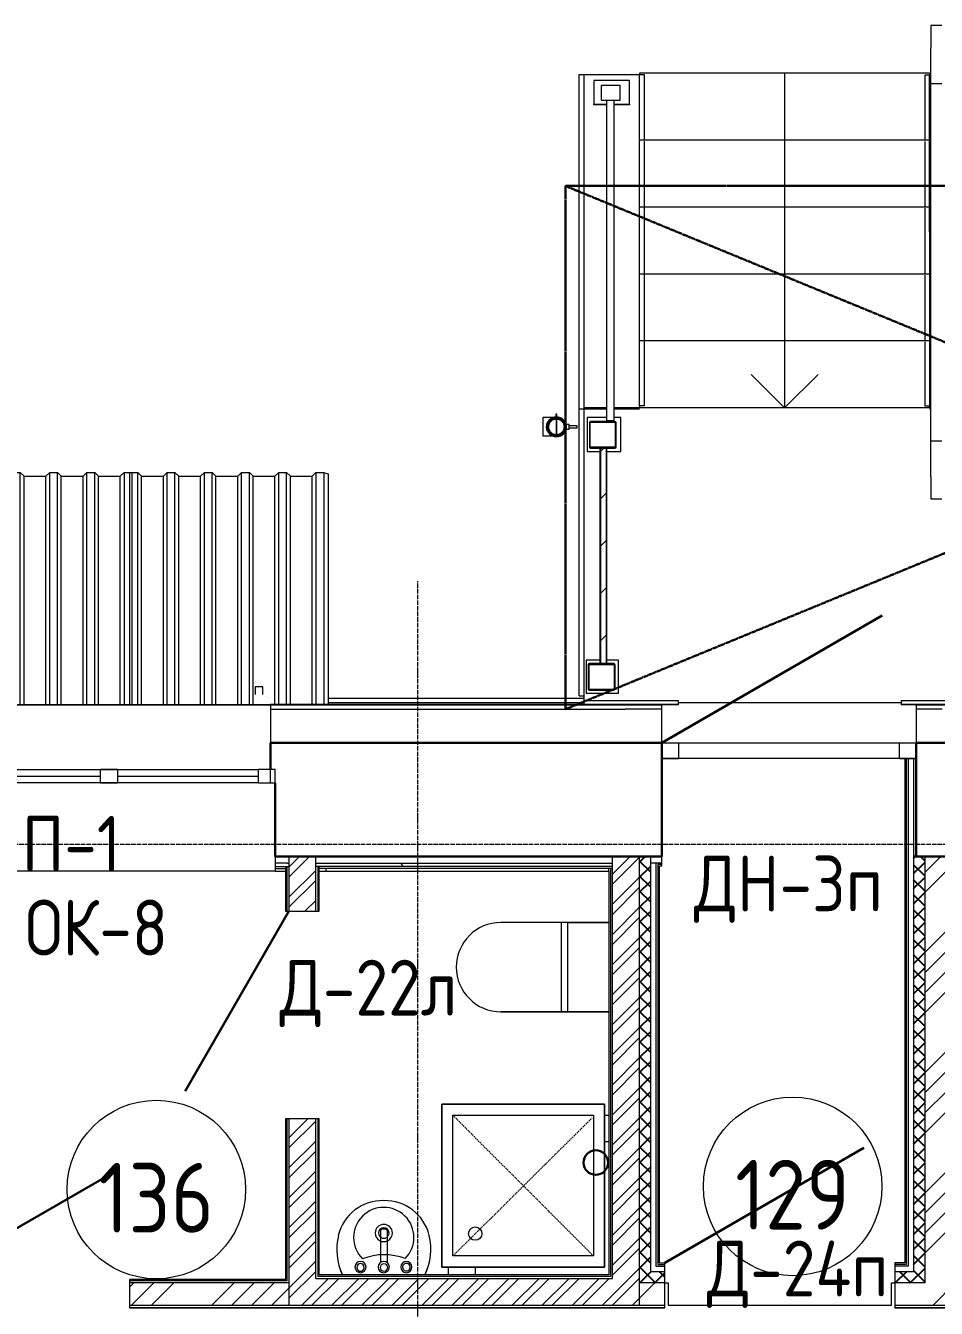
# Model space of a CAD drawing. Header units: millimetres. Extents: x -10178924 to 11692288, y -947381 to 58396.
# Drawn here: x 47092 to 51174, y -50903 to -45156 of the extents above; entities that cross this region are included whole.
import ezdxf

# ---------------------------------------------------------------- set-up
doc = ezdxf.new("R2010")
doc.units = ezdxf.units.MM
for name, pattern in [('ADSK_Линия сетки', [25, 20, -2.5, 0, -2.5]), ('ADSK_Штриховая_ш3 п1_5', [4.5, 3, -1.5]), ('HIDDEN', [9.525, 6.35, -3.175])]:
    doc.linetypes.add(name, pattern=pattern)
for name, color, linetype, lineweight in [('!К3', 30, 'Continuous', 30), ('_ Окна', 7, 'Continuous', 9), ('Аннотация', 7, 'Continuous', 18), ('Двери', 7, 'Continuous', 9), ('Лестницы', 7, 'Continuous', 9), ('Марки дверей', 7, 'Continuous', 20), ('Марки окон', 7, 'Continuous', 20), ('Обобщенные модели', 7, 'Continuous', 18), ('Ограждение', 7, 'Continuous', 9), ('Окна', 7, 'Continuous', 9), ('Оси', 253, 'Continuous', 9), ('Перекрытие', 7, 'Continuous', 18), ('Сантехника', 7, 'Continuous', 18), ('Стены внутренние', 7, 'Continuous', 18), ('Стены наружные', 7, 'Continuous', 18), ('Стены несущие', 7, 'Continuous', 30), ('Стены отделка', 7, 'Continuous', 30), ('Стены штриховка', 7, 'Continuous', 9), ('Стрелки вверх', 7, 'Continuous', 18), ('ШТРИХОВКА', 252, 'Continuous', 15)]:
    doc.layers.add(name, color=color, linetype=linetype, lineweight=lineweight)
doc.layers.add('Линии', color=7, linetype='Continuous', lineweight=9, true_color=0x00a600)
doc.layers.add('Тонкая', color=7, linetype='Continuous')
doc.styles.add('GOST Common', font='GOST_Common.ttf', dxfattribs={"width": 0.9, "height": 350})
doc.styles.add('GOST Common_2', font='GOST_Common.ttf', dxfattribs={"width": 0.9, "height": 250})
pattern_1 = [(135, (-32053.864, -66749.993), (-33.67596, -33.67596), []), (225, (-32053.864, -66749.993), (33.67596, -33.67596), [])]
pattern_2 = [(0, (0, -66749.99), (406.4, 101.6), [33.528, -271.272, 33.528, -271.272, -1625.6]), (0, (0, -66749.99), (406.4, 101.6), [-609.6, 33.528, -576.072, 33.528, -271.272, -711.2]), (0, (0, -66749.99), (406.4, 101.6), [-1524, 33.528, -169.672, 33.528, -474.472]), (120, (152.4, -66699.19), (-291.18818, 301.15272), [33.528, -271.272, 33.528, -271.272, -1625.6]), (120, (152.4, -66699.19), (-291.18818, 301.15272), [-609.6, 33.528, -576.072, 33.528, -271.272, -711.2]), (120, (152.4, -66699.19), (-291.18818, 301.15272), [-1524, 33.528, -169.672, 33.528, -474.472]), (240, (203.2, -66495.99), (-115.21182, -402.75272), [33.528, -271.272, 33.528, -271.272, -1625.6]), (240, (203.2, -66495.99), (-115.21182, -402.75272), [-609.6, 33.528, -576.072, 33.528, -271.272, -711.2]), (240, (203.2, -66495.99), (-115.21182, -402.75272), [-1524, 33.528, -169.672, 33.528, -474.472])]
pattern_3 = [(45, (0, 0), (-106.06602, 106.06602), [])]

# ---------------------------------------------------------------- blocks, each defined once
blk = doc.blocks.new('оси')
at = {"layer": 'Оси', "linetype": 'ADSK_Линия сетки'}
for p, q in [((55350, -2196.5), (55350, 46378)), ((-3614.3, 45200), (62615.4, 45200))]:
    blk.add_line(p, q, dxfattribs=at)
blk = doc.blocks.new('AC_Дверь_Однопольная_Стальная - 960х2080h ДН-3п-2587317-План 1-го этажа')
at = {"layer": 'Двери', "lineweight": 30}
blk.add_line((-570, 255), (417.3, 825), dxfattribs=at)
blk = doc.blocks.new('AC_Дверь_Однопольная_Деревянная - 900х2100Н композитная Д-22п-6540844-План 1-го этажа')
at = {"layer": 'Двери', "lineweight": 30}
blk.add_line((-465, 75), (340.4, 540), dxfattribs=at)
blk = doc.blocks.new('Roof Cladding - 833x50mm-4561399-План 1-го этажа')
at = {"layer": 'Обобщенные модели'}
for p, q in [((46699.6, 44710.1), (46734.6, 44710.1)), ((46699.6, 43668.8), (46699.6, 44710.1)), ((46734.6, 43668.7), (46734.6, 44710.1)), ((46849.3, 44693.6), (46866.3, 44710.1)), ((46866.3, 44710.1), (46901.3, 44710.1)), ((46866.3, 43668.8), (46866.3, 44710.1)), ((46901.3, 44710.1), (46918.3, 44693.6)), ((46901.3, 43668.8), (46901.3, 44710.1)), ((47016, 44693.6), (47033, 44710.1)), ((47033, 44710.1), (47068, 44710.1)), ((47033, 43668.8), (47033, 44710.1)), ((47068, 44710.1), (47085, 44693.6)), ((47068, 43668.8), (47068, 44710.1)), ((47182.7, 44693.6), (47199.7, 44710.1)), ((47199.7, 44710.1), (47234.7, 44710.1)), ((47199.7, 43668.8), (47199.7, 44710.1)), ((47234.7, 44710.1), (47251.7, 44693.6)), ((47234.7, 43668.8), (47234.7, 44710.1)), ((47349.4, 44693.6), (47366.4, 44710.1)), ((47366.4, 44710.1), (47401.4, 44710.1)), ((47366.4, 43668.8), (47366.4, 44710.1)), ((47401.4, 44710.1), (47418.4, 44693.6)), ((47401.4, 43668.8), (47401.4, 44710.1)), ((47516.1, 44693.6), (47533.1, 44710.1)), ((47533.1, 44710.1), (47568.1, 44710.1)), ((47533.1, 44710.1), (47533.1, 43668.8)), ((47568.1, 44710.1), (47568.1, 43668.8)), ((46753.1, 44693.6), (46849.3, 44693.6)), ((46849.3, 43668.8), (46849.3, 44693.6)), ((46918.3, 44693.6), (47016, 44693.6)), ((46918.3, 43668.8), (46918.3, 44693.6)), ((47016, 43668.8), (47016, 44693.6)), ((47085, 44693.6), (47182.7, 44693.6)), ((47085, 43668.8), (47085, 44693.6)), ((47182.7, 43668.8), (47182.7, 44693.6)), ((47251.7, 44693.6), (47349.4, 44693.6)), ((47251.7, 43668.8), (47251.7, 44693.6)), ((47349.4, 43668.8), (47349.4, 44693.6)), ((47418.4, 44693.6), (47516.1, 44693.6)), ((47418.4, 43668.8), (47418.4, 44693.6)), ((47516.1, 43668.8), (47516.1, 44693.6))]:
    blk.add_line(p, q, dxfattribs=at)
blk = doc.blocks.new('Roof Cladding - 833x50mm-V30-План 1-го этажа')
at = {"layer": 'Обобщенные модели'}
for p, q in [((47559.6, 44710.1), (47594.6, 44710.1)), ((47559.6, 43668.8), (47559.6, 44710.1)), ((47594.6, 44710.1), (47611.6, 44693.6)), ((47594.6, 43668.8), (47594.6, 44710.1)), ((47709.3, 44693.6), (47726.3, 44710.1)), ((47726.3, 44710.1), (47761.3, 44710.1)), ((47726.3, 43668.8), (47726.3, 44710.1)), ((47761.3, 44710.1), (47778.3, 44693.6)), ((47761.3, 43668.8), (47761.3, 44710.1)), ((47876, 44693.6), (47893, 44710.1)), ((47893, 44710.1), (47928, 44710.1)), ((47893, 43668.8), (47893, 44710.1)), ((47928, 44710.1), (47945, 44693.6)), ((47928, 43668.8), (47928, 44710.1)), ((48042.7, 44693.6), (48059.7, 44710.1)), ((48059.7, 44710.1), (48094.7, 44710.1)), ((48059.7, 43668.8), (48059.7, 44710.1)), ((48094.7, 44710.1), (48111.7, 44693.6)), ((48094.7, 43668.8), (48094.7, 44710.1)), ((48209.4, 44693.6), (48226.4, 44710.1)), ((48226.4, 44710.1), (48261.4, 44710.1)), ((48226.4, 43668.8), (48226.4, 44710.1)), ((48261.4, 44710.1), (48278.4, 44693.6)), ((48261.4, 43668.8), (48261.4, 44710.1)), ((48376.1, 44693.6), (48393.1, 44710.1)), ((48393.1, 44710.1), (48428.1, 44710.1)), ((48393.1, 44710.1), (48393.1, 43668.8)), ((48428.1, 44710.1), (48448.1, 44703.3)), ((48428.1, 44710.1), (48428.1, 43668.8)), ((47611.6, 44693.6), (47709.3, 44693.6)), ((47611.6, 43668.8), (47611.6, 44693.6)), ((47709.3, 43668.8), (47709.3, 44693.6)), ((47778.3, 44693.6), (47876, 44693.6)), ((47778.3, 43668.8), (47778.3, 44693.6)), ((47876, 43668.8), (47876, 44693.6)), ((47945, 44693.6), (48042.7, 44693.6)), ((47945, 43668.8), (47945, 44693.6)), ((48042.7, 43668.8), (48042.7, 44693.6)), ((48111.7, 44693.6), (48209.4, 44693.6)), ((48111.7, 43668.8), (48111.7, 44693.6)), ((48209.4, 43668.8), (48209.4, 44693.6)), ((48278.4, 44693.6), (48376.1, 44693.6)), ((48278.4, 43668.8), (48278.4, 44693.6)), ((48376.1, 43668.8), (48376.1, 44693.6)), ((48448.1, 44703.3), (48448.1, 43668.8))]:
    blk.add_line(p, q, dxfattribs=at)
blk = doc.blocks.new('TN_ПВС 125-82_Водосточная труба - TN_ПВС 125-82_Водосточная труба-V35-План 1-го этажа')
at = {"layer": 'Обобщенные модели', "lineweight": 40}
for radius, start, end in [(41.1, 360, 180), (41.1, 180, 360), (38.8, 0, 180), (38.8, 180, 0)]:
    blk.add_arc((0, 0), radius, start, end, dxfattribs=at)
blk = doc.blocks.new('_ Хомут универсальный - _ Хомут универсальный-V36-План 1-го этажа')
at = {"layer": 'Обобщенные модели'}
for p, q in [((-5, 93.3), (-5, 56.8)), ((5, 93.3), (-5, 93.3)), ((5, 56.8), (5, 93.3)), ((-43.2, 2.5), (-56.9, 2.5)), ((-56.9, 2.5), (-56.9, -2.1)), ((10, 56.8), (-10, 56.8)), ((-10, 56.8), (-10, 42.1)), ((10, 42.2), (10, 56.8)), ((-56.9, -2.1), (-43.2, -2.1))]:
    blk.add_line(p, q, dxfattribs=at)
for centre, radius, start, end in [((0, 0.1), 43.3, 182.99198, 76.58706), ((0, 0), 43.3, 103.34723, 176.68986), ((0, 0), 41, 151.03711, 177.54989), ((0, 0), 41, 121.03711, 148.96289), ((0, 0), 41, 91.03711, 118.96289), ((0, 0), 41, 61.03711, 88.96289), ((0, 0), 41, 31.03711, 58.96289), ((0, 0), 41, 2.45011, 28.96289), ((0, 0), 41, 181.03711, 208.96289), ((0, 0), 41, 211.03711, 238.96289), ((0, 0), 41, 241.03711, 268.96289), ((0, 0), 41, 271.03711, 298.96289), ((0, 0), 41, 301.03711, 328.96289), ((0, 0), 41, 331.03711, 358.96289)]:
    blk.add_arc(centre, radius, start, end, dxfattribs=at)
blk = doc.blocks.new('_ Водосточный слив с хомутом универсальным - _ Водосточный слив с хомутом универсальным-V37-План 1-го этажа')
at = {"layer": 'Обобщенные модели'}
for p, q in [((-13.7, 41.1), (-61, 41.1)), ((0, -38.8), (0, 38.8)), ((0, 38.8), (0, -38.8)), ((-61, -41.1), (-13.7, -41.1))]:
    blk.add_line(p, q, dxfattribs=at)
at = {"layer": 'Обобщенные модели', "flags": 128}
blk.add_lwpolyline([(-61, 41.1), (-61, 39.9), (-61, 36.4), (-61, 30.8), (-61, 23.3), (-61, 14.6), (-61, 5), (-61, -5), (-61, -14.6), (-61, -23.3), (-61, -30.8), (-61, -36.4), (-61, -39.9), (-61, -41.1)], dxfattribs=at)
at = {"layer": 'Обобщенные модели'}
for start, end in [(92.78011, 180), (180, 346.71603), (13.28397, 86.67726)]:
    blk.add_arc((0, 0), 43.6, start, end, dxfattribs=at)
blk = doc.blocks.new('Ограждение крыльца 3 - Ограждение крыльца 1-1930270-План 1-го этажа')
at = {"layer": 'Ограждение'}
h = blk.add_hatch(dxfattribs=at)
h.set_pattern_fill('FP_23', color=256, style=0, pattern_type=2)
h.set_pattern_definition(pattern_3)
h.paths.add_polyline_path([(49694.3, 44818.8), (49732.9, 44818.8), (49732.9, 44822.8), (49624.2, 44822.8), (49624.2, 44818.8), (49694.2, 44818.8)])
h.paths.add_polyline_path([(49618.6, 44824.5), (49622.6, 44824.5), (49622.6, 44933.1), (49618.6, 44933.1), (49618.6, 44873.3)])
h.paths.add_polyline_path([(49624.2, 44818.8), (49622.6, 44823.4), (49618.6, 44824.5), (49620.2, 44820.5), (49622.6, 44819.5)])
h.paths.add_polyline_path([(49738.6, 44824.5), (49738.6, 44933.1), (49734.6, 44933.1), (49734.6, 44824.5), (49736.6, 44824.5)])
h.paths.add_polyline_path([(49732.9, 44818.8), (49736.9, 44820.5), (49738.6, 44824.5), (49733.9, 44822.8)])
h.paths.add_polyline_path([(49624.2, 44938.8), (49624.2, 44934.8), (49732.9, 44934.8), (49732.9, 44938.8), (49696.9, 44938.8)])
h.paths.add_polyline_path([(49618.6, 44933.1), (49623.2, 44934.8), (49624.2, 44938.8), (49620.2, 44937.1)])
h.paths.add_polyline_path([(49738.6, 44933.1), (49736.6, 44937.3), (49732.9, 44938.8), (49734.6, 44934.2), (49736.9, 44933.6)])
h = blk.add_hatch(dxfattribs=at)
h.set_pattern_fill('FP_23', color=256, style=0, pattern_type=2)
h.set_pattern_definition(pattern_3)
h.paths.add_polyline_path([(49695.2, 43853.8), (49695.2, 44818.8), (49668.2, 44818.8), (49668.2, 43853.8)])
h = blk.add_hatch(dxfattribs=at)
h.set_pattern_fill('FP_23', color=256, style=0, pattern_type=2)
h.set_pattern_definition(pattern_3)
h.paths.add_polyline_path([(49733.6, 43739.5), (49733.6, 43848.1), (49729.6, 43848.1), (49729.6, 43739.5)])
h.paths.add_polyline_path([(49727.9, 43733.8), (49731.9, 43735.5), (49733.6, 43739.5), (49728.9, 43737.8)])
h.paths.add_polyline_path([(49727.9, 43733.8), (49727.9, 43737.8), (49619.2, 43737.8), (49619.2, 43733.8)])
h.paths.add_polyline_path([(49613.6, 43739.5), (49617.6, 43739.5), (49617.6, 43848.1), (49613.6, 43848.1), (49613.6, 43794.6)])
h.paths.add_polyline_path([(49619.2, 43733.8), (49617.6, 43738.4), (49613.6, 43739.5), (49615.2, 43735.5), (49617.6, 43734.5)])
h.paths.add_polyline_path([(49727.9, 43853.8), (49619.2, 43853.8), (49619.2, 43849.8), (49727.9, 43849.8)])
h.paths.add_polyline_path([(49733.6, 43848.1), (49731.9, 43852.1), (49727.9, 43853.8), (49729.6, 43849.2)])
h.paths.add_polyline_path([(49613.6, 43848.1), (49618.2, 43849.8), (49619.2, 43853.8), (49615.2, 43852.1)])
for p, q in [((51198.9, 46711.6), (51148.9, 46711.6)), ((51148.9, 46711.6), (51148.9, 46611.6)), ((51148.9, 46451.6), (51148.9, 46611.6)), ((49798.3, 46466.6), (49638.9, 46466.6)), ((49638.9, 46466.6), (49638.9, 46359.7)), ((49756.7, 46442.8), (49671.6, 46442.8)), ((49671.6, 46442.8), (49671.6, 46377.3)), ((49756.7, 46377.3), (49756.7, 46442.8)), ((49798.3, 46359.7), (49798.3, 46466.6)), ((51148.9, 44851.3), (51148.9, 46451.6)), ((51198.9, 46451.6), (51148.9, 46451.6)), ((49671.6, 46377.3), (49756.7, 46377.3)), ((49696.9, 44941.3), (49696.9, 46377.3)), ((49728.9, 46377.3), (49728.9, 44941.3)), ((49638.9, 46359.7), (49696.9, 46359.7)), ((49638.9, 46357), (49638.9, 46359.7)), ((49696.9, 46357), (49638.9, 46357)), ((49728.9, 46359.7), (49798.3, 46359.7)), ((49798.3, 46357), (49728.9, 46357)), ((49798.3, 46359.7), (49798.3, 46357)), ((49696.9, 44956.6), (49608.6, 44956.6)), ((49608.6, 44956.6), (49608.6, 44803.2)), ((49759.3, 44956.6), (49728.9, 44956.6)), ((49759.3, 44803.2), (49759.3, 44956.6)), ((51148.9, 44691.3), (51148.9, 44851.3)), ((51148.9, 44851.3), (51198.9, 44851.3)), ((49608.6, 44803.2), (49666.8, 44803.2)), ((49666.7, 43853.8), (49666.7, 44818.8)), ((49696.6, 44803.2), (49759.3, 44803.2)), ((49696.7, 43853.8), (49696.7, 44818.8)), ((51148.9, 44691.3), (51148.9, 44591.3)), ((51148.9, 44591.3), (51198.9, 44591.3)), ((49666.8, 43868.8), (49603.6, 43868.8)), ((49603.6, 43868.8), (49603.6, 43720.9)), ((49749.2, 43868.8), (49696.6, 43868.8)), ((49749.2, 43720.9), (49749.2, 43868.8)), ((49603.6, 43720.9), (49749.2, 43720.9))]:
    blk.add_line(p, q, dxfattribs=at)
at = {"layer": 'Ограждение', "lineweight": 18}
for p, q in [((49696.9, 44941.3), (49696.9, 44938.8)), ((49728.9, 44941.3), (49696.9, 44941.3)), ((49728.9, 44938.8), (49728.9, 44941.3)), ((49618.6, 44933.1), (49618.6, 44824.5)), ((49622.6, 44824.5), (49622.6, 44933.1)), ((49732.9, 44938.8), (49624.2, 44938.8)), ((49624.2, 44934.8), (49732.9, 44934.8)), ((49696.9, 44938.8), (49728.9, 44938.8)), ((49734.6, 44933.1), (49734.6, 44824.5)), ((49738.6, 44824.5), (49738.6, 44933.1)), ((49732.9, 44822.8), (49624.2, 44822.8)), ((49624.2, 44818.8), (49732.9, 44818.8)), ((49695.2, 44818.8), (49668.2, 44818.8)), ((49668.2, 44818.8), (49668.2, 43853.8)), ((49695.2, 43853.8), (49695.2, 44818.8)), ((49613.6, 43848.1), (49613.6, 43739.5)), ((49617.6, 43739.5), (49617.6, 43848.1)), ((49727.9, 43853.8), (49619.2, 43853.8)), ((49619.2, 43849.8), (49727.9, 43849.8)), ((49668.2, 43853.8), (49695.2, 43853.8)), ((49729.6, 43848.1), (49729.6, 43739.5)), ((49733.6, 43739.5), (49733.6, 43848.1)), ((49727.9, 43737.8), (49619.2, 43737.8)), ((49619.2, 43733.8), (49727.9, 43733.8))]:
    blk.add_line(p, q, dxfattribs=at)
for centre, radius, start, end in [((49624.2, 44933.1), 5.66, 90, 180), ((49624.2, 44933.1), 1.66, 90, 180), ((49732.9, 44933.1), 5.66, 0, 90), ((49732.9, 44933.1), 1.66, 0, 90), ((49624.2, 44824.5), 5.66, 180, 270), ((49624.2, 44824.5), 1.66, 180, 270), ((49732.9, 44824.5), 5.66, 270, 0), ((49732.9, 44824.5), 1.66, 270, 0), ((49619.2, 43848.1), 5.66, 90, 180), ((49619.2, 43848.1), 1.66, 90, 180), ((49727.9, 43848.1), 5.66, 0, 90), ((49727.9, 43848.1), 1.66, 0, 90), ((49619.2, 43739.5), 5.66, 180, 270), ((49619.2, 43739.5), 1.66, 180, 270), ((49727.9, 43739.5), 5.66, 270, 0), ((49727.9, 43739.5), 1.66, 270, 0)]:
    blk.add_arc(centre, radius, start, end, dxfattribs=at)
blk = doc.blocks.new('Ограждение 8 - Ограждение 1-1974103-План 1-го этажа')
at = {"layer": 'Ограждение'}
for p, q in [((46450.6, 44555.1), (46416.2, 44555.1)), ((46416.2, 44555.1), (46416.2, 44530.2)), ((46450.6, 44525.9), (46450.6, 44555.1)), ((46450.6, 43748.8), (46416.2, 43748.8)), ((46416.2, 43748.8), (46416.2, 43719.7)), ((46450.6, 43715.4), (46450.6, 43748.8)), ((48154.8, 43748.8), (48120.4, 43748.8)), ((48120.4, 43748.8), (48120.4, 43715.4)), ((48154.8, 43715.4), (48154.8, 43748.8))]:
    blk.add_line(p, q, dxfattribs=at)
blk = doc.blocks.new('окна_rehau_двупольное_2_фрамуги - 1490х2400 и 2410 _нов_ ок8-2342569-План 1-го этажа')
at = {"layer": '_ Окна', "lineweight": 18}
for p, q in [((-745, 75), (-745, 135)), ((-745, 135), (-669, 135)), ((-669, 135), (-669, 75)), ((-38, 75), (-38, 135)), ((-38, 135), (38, 135)), ((38, 135), (38, 75)), ((669, 135), (669, 75)), ((745, 135), (669, 135)), ((745, 75), (745, 135)), ((-669, 75), (-745, 75)), ((38, 75), (-38, 75)), ((669, 75), (745, 75))]:
    blk.add_line(p, q, dxfattribs=at)
at = {"layer": '_ Окна'}
for p, q in [((-725, 75), (-725, 135)), ((725, 75), (725, 135)), ((-669, 105), (-38, 105)), ((38, 105), (669, 105))]:
    blk.add_line(p, q, dxfattribs=at)
at = {"layer": 'Окна'}
for p, q in [((-745, 135), (-745, 75)), ((-669, 135), (-745, 135)), ((-669, 135), (-38, 135)), ((38, 135), (-38, 135)), ((38, 135), (669, 135)), ((745, 135), (669, 135)), ((745, 75), (745, 135)), ((-745, 75), (-669, 75)), ((-38, 75), (-669, 75)), ((-38, 75), (38, 75)), ((669, 75), (38, 75)), ((669, 75), (745, 75))]:
    blk.add_line(p, q, dxfattribs=at)
blk = doc.blocks.new('SND_2D_Унитаз1 - 700x400-V74-План 1-го этажа')
at = {"layer": 'Сантехника'}
for p, q in [((-200, 164.1), (-200, -320)), ((-200, -20), (-200, 164.1)), ((200, -320), (200, 164.1)), ((200, 164.1), (200, -20)), ((-200, -20), (-200, -320)), ((200, -20), (-200, -20)), ((-200, -50), (200, -50)), ((200, -20), (200, -320))]:
    blk.add_line(p, q, dxfattribs=at)
blk.add_arc((0, -320), 200, 180, 360, dxfattribs=at)
blk.add_arc((0, -320), 200, 180, 360, dxfattribs=at)
blk = doc.blocks.new('Shower Tray _1_ - 730 x 730mm-V7-План 1-го этажа')
at = {"layer": 'Сантехника'}
for p, q in [((-365, 365), (-365, -365)), ((365, 365), (-365, 365)), ((-365, -365), (-365, 365)), ((-365, 365), (365, 365)), ((365, -365), (365, 365)), ((365, 365), (365, -365)), ((-315, -315), (-315, 315)), ((-315, 315), (315, 315)), ((315, 315), (315, -315)), ((315, -315), (-315, -315)), ((-365, -365), (365, -365)), ((365, -365), (-365, -365))]:
    blk.add_line(p, q, dxfattribs=at)
at = {"layer": 'Сантехника', "color": 8, "linetype": 'HIDDEN', "lineweight": 9, "true_color": 0x808080}
for p, q in [((-315, -315), (315, 315)), ((-315, 315), (304.3, -309.7))]:
    blk.add_line(p, q, dxfattribs=at)
at = {"layer": 'Сантехника'}
blk.add_circle((-215, 215), 30, dxfattribs=at)
blk = doc.blocks.new('Sink - Cloakroom - 440 x 350mm-V75-План 1-го этажа')
at = {"layer": 'Сантехника'}
for p, q in [((-15, -214.9), (-15, -70.7)), ((15, -214.9), (15, -70.7))]:
    blk.add_line(p, q, dxfattribs=at)
for centre, radius, start, end in [((53.3, -130.8), 264.4, 154.10151, 193.63505), ((53.3, -130.8), 264.4, 154.14818, 193.63505), ((-101.3, -50.7), 25, 0, 180), ((-101.3, -50.7), 25, 180, 0), ((-101.3, -50.7), 17, 360, 180), ((-101.3, -50.7), 17, 180, 360), ((0, -50.7), 25, 0, 180), ((0, -50.7), 25, 180, 0), ((-0.8, -49.2), 16.8, 90, 270), ((-0.8, -49.2), 16.8, 270, 90), ((104.3, -50.7), 25, 360, 180), ((104.3, -50.7), 25, 180, 360), ((104.3, -49.7), 17, 360, 180), ((104.3, -49.7), 17, 180, 360), ((-53.3, -130.8), 264.4, 346.36495, 25.89849), ((-53.3, -130.8), 264.4, 346.36495, 25.85182), ((0, -183.6), 135, 135.46291, 45.05561), ((-1.6, 160.3), 266.6, 249.19864, 291.31988), ((0, -203.6), 38.6, 360, 180), ((-5.9, -145.1), 203.5, 193.63505, 271.65578), ((-5.9, -145.1), 203.5, 193.63505, 271.65578), ((0, -203.6), 38.6, 180, 360), ((0, -203.6), 23.5, 360, 180), ((0, -203.6), 23.5, 180, 360), ((5.9, -145.1), 203.5, 268.34422, 346.36495), ((5.9, -145.1), 203.5, 268.34422, 346.36495)]:
    blk.add_arc(centre, radius, start, end, dxfattribs=at)
blk.add_ellipse((0, -214.9), major_axis=(-15, 0), ratio=0.428525, start_param=0, end_param=3.141593, dxfattribs=at)
blk = doc.blocks.new('AC_Дверь_Однопольная_Деревянная - 900х2100Н композитная Д-22л-6438555-План 1-го этажа')
at = {"layer": 'Двери', "lineweight": 30}
blk.add_line((465, 75), (-340.4, 540), dxfattribs=at)
blk = doc.blocks.new('AC_Дверь_Однопольная_Деревянная - 1000х2100 композит Д24п-6540842-План 1-го этажа')
at = {"layer": 'Двери', "lineweight": 30}
blk.add_line((-515, 75), (377, 590), dxfattribs=at)
blk = doc.blocks.new('1 этаж')
at = {"layer": 'Стены внутренние', "lineweight": 9}
h = blk.add_hatch(dxfattribs=at)
h.set_pattern_fill('FP_12', color=256, style=0, pattern_type=2)
h.set_pattern_definition(pattern_2)
h.paths.add_polyline_path([(48211, -23806.2), (48264.2, -23806.2), (48263.1, -23791.2), (48210, -23791.2), (48210, -23806.2)])
h.paths.add_polyline_path([(46021.9, -23806.2), (46720, -23806.2), (46720, -23791.2), (46021.9, -23791.2)])
h = blk.add_hatch(dxfattribs=at)
h.set_pattern_fill('FP_12', color=256, style=0, pattern_type=2)
h.set_pattern_definition(pattern_2)
h.paths.add_polyline_path([(49672.3, -23806.2), (49713.1, -23806.2), (49713.1, -23791.2), (48431.1, -23791.2), (48431.1, -23806.2), (49617.9, -23806.2)])
at = {"layer": 'Стены штриховка'}
h = blk.add_hatch(dxfattribs=at)
h.set_pattern_fill('ANSI34', color=256, scale=20)
h.set_pattern_definition([(45, (-32053.86, -66750), (-269.4077, 269.4077), []), (45, (-31964.06, -66750), (-269.4077, 269.4077), []), (45, (-31874.26, -66750), (-269.4077, 269.4077), []), (45, (-31784.46, -66750), (-269.4077, 269.4077), [])])
h.paths.add_polyline_path([(49957.1, -25771.2), (49957.1, -25671.2), (49842.1, -25671.2), (49842.1, -25771.2)])
h.paths.add_polyline_path([(46021.9, -25671.2), (46021.9, -25771.2), (46628, -25771.2), (46628, -25671.2)])
h.paths.add_polyline_path([(48272.1, -25771.2), (48272.1, -25671.2), (47558, -25671.2), (47558, -25771.2)])
h.paths.add_polyline_path([(51298, -25771.2), (51298, -25671.2), (51222.1, -25671.2), (51222.1, -23761.2), (51122.1, -23761.2), (51122.1, -25671.2), (50987.1, -25671.2), (50987.1, -25771.2)])
h = blk.add_hatch(dxfattribs=at)
h.set_pattern_fill('ANSI32', color=256, scale=10)
h.set_pattern_definition([(45, (-32053.86, -66749.99), (-67.35192, 67.35192), []), (45, (-32008.96, -66749.99), (-67.35192, 67.35192), [])])
h.paths.add_polyline_path([(48392.1, -24936.2), (48272.1, -24936.2), (48272.1, -25771.2), (49842.1, -25771.2), (49842.1, -23761.2), (49722.1, -23761.2), (49722.1, -25651.2), (48392.1, -25651.2)])
h.paths.add_polyline_path([(48392.1, -23761.2), (48272.1, -23761.2), (48272.1, -24006.2), (48392.1, -24006.2)], flags=17)
at = {"layer": 'Тонкая', "transparency": 33554687}
h = blk.add_hatch(dxfattribs=at)
h.set_pattern_fill('ANSI37', color=256, scale=15, angle=90)
h.set_pattern_definition(pattern_1)
h.paths.add_polyline_path([(49842.1, -23761.2), (49892.1, -23761.2), (49892.1, -25621.2), (49957.1, -25621.2), (49957.1, -25671.2), (49842.1, -25671.2)])
h = blk.add_hatch(dxfattribs=at)
h.set_pattern_fill('ANSI37', color=256, scale=15, angle=90)
h.set_pattern_definition(pattern_1)
h.paths.add_polyline_path([(51122.1, -23761.2), (51072.1, -23761.2), (51072.1, -25621.2), (50987.1, -25621.2), (50987.1, -25671.2), (51122.1, -25671.2)])
at = {"layer": 'Двери'}
for p, q in [((50019, -23321.2), (50019, -23251.2)), ((51009, -23321.2), (51009, -23251.2)), ((49944, -23321.2), (50019, -23321.2)), ((51009, -23321.2), (51084, -23321.2))]:
    blk.add_line(p, q, dxfattribs=at)
at = {"layer": 'Лестницы'}
for p, q in [((51143.6, -20251.2), (49843.6, -20251.2)), ((49843.6, -20251.2), (49843.6, -20256.5)), ((51143.6, -20251.2), (49843.6, -20251.2)), ((51143.6, -20251.2), (51143.6, -20256.5)), ((49843.6, -20551.2), (49843.6, -20556.5)), ((51143.6, -20551.2), (49843.6, -20551.2)), ((51143.6, -20551.2), (49843.6, -20551.2)), ((51143.6, -20551.2), (51143.6, -20556.5)), ((49843.6, -20851.2), (49843.6, -20854.3)), ((51143.6, -20851.2), (49843.6, -20851.2)), ((51143.6, -20851.2), (49843.6, -20851.2)), ((51143.6, -20851.2), (51143.6, -20856.5)), ((49843.6, -21151.2), (49843.6, -21153.3)), ((51143.6, -21151.2), (49843.6, -21151.2)), ((51143.6, -21151.2), (49843.6, -21151.2)), ((51143.6, -21151.2), (51143.6, -21156.5)), ((51143.6, -21451.2), (49843.6, -21451.2)), ((51143.6, -21451.2), (49843.6, -21451.2)), ((51143.6, -21451.2), (51143.6, -21454.7)), ((51143.6, -21751.2), (49843.6, -21751.2))]:
    blk.add_line(p, q, dxfattribs=at)
at = {"layer": 'Линии', "color": 7, "linetype": 'ADSK_Штриховая_ш3 п1_5', "lineweight": 30}
for p, q in [((49511, -20756.5), (49511, -23101.2)), ((55211, -20756.5), (49511, -20756.5)), ((55211, -20756.5), (49511, -23101.2)), ((49511, -20756.5), (55211, -23101.2))]:
    blk.add_line(p, q, dxfattribs=at)
at = {"layer": 'Линии', "color": 7}
for centre in [(47677.6, -25252.8), (50529.7, -25239)]:
    blk.add_circle(centre, 400, dxfattribs=at)
at = {"layer": 'Перекрытие'}
for p, q in [((49696.9, -21751.2), (49593.6, -21751.2)), ((49593.6, -21751.2), (49593.6, -23051.2)), ((51148.9, -21751.2), (49728.9, -21751.2)), ((49944, -23251.2), (51084, -23251.2)), ((51084, -23321.2), (49944, -23321.2)), ((49957.1, -25671.2), (49972.1, -25671.2)), ((49972.1, -25671.2), (49972.1, -25771.2)), ((50972.1, -25771.2), (50972.1, -25671.2)), ((50972.1, -25671.2), (50987.1, -25671.2)), ((49972.1, -25771.2), (50972.1, -25771.2))]:
    blk.add_line(p, q, dxfattribs=at)
at = {"layer": 'Стены внутренние'}
for p, q in [((49593.6, -20256.5), (49843.6, -20256.5)), ((51143.6, -20551.2), (51143.6, -20256.5)), ((51143.6, -20256.5), (51148.9, -20256.5)), ((51143.6, -20851.2), (51143.6, -20556.5)), ((51143.6, -20961.7), (51143.6, -20856.5)), ((49696.9, -21756.5), (49593.6, -21756.5)), ((49843.6, -21756.5), (49728.9, -21756.5)), ((49843.6, -21741.2), (49843.6, -21751.2)), ((51143.6, -21751.2), (51143.6, -21743.7)), ((51148.9, -21756.5), (51143.6, -21756.5)), ((48210, -23826.2), (46720, -23826.2)), ((49687.1, -24919.4), (49706.2, -24919.4)), ((49706.2, -25039.4), (49687.1, -25039.4)), ((48987.1, -25635.3), (48987.1, -25600.3)), ((49107.1, -25600.3), (49107.1, -25635.3))]:
    blk.add_line(p, q, dxfattribs=at)
at = {"layer": 'Стены наружные'}
for p, q in [((49573.6, -23041.2), (49573.6, -20256.5)), ((49573.6, -20256.5), (49593.6, -20256.5)), ((49593.6, -20256.5), (49593.6, -21751.2)), ((49843.6, -20551.2), (49843.6, -20256.5)), ((49843.6, -20256.5), (49863.6, -20256.5)), ((49863.6, -20256.5), (49863.6, -20551.2)), ((51123.6, -20551.2), (51123.6, -20259)), ((51123.6, -20259), (51143.6, -20259)), ((49843.6, -20851.2), (49843.6, -20555.4)), ((49863.6, -20555.4), (49863.6, -20851.2)), ((51123.6, -20851.2), (51123.6, -20557.9)), ((49843.6, -21151.2), (49843.6, -20854.3)), ((49863.6, -20854.3), (49863.6, -21151.2)), ((51123.6, -21151.2), (51123.6, -20856.8)), ((51143.6, -20961.7), (51143.6, -21151.2)), ((49843.6, -21451.2), (49843.6, -21153.3)), ((49863.6, -21153.3), (49863.6, -21451.2)), ((51123.6, -21451.2), (51123.6, -21155.8)), ((51143.6, -21155.8), (51143.6, -21451.2)), ((49843.6, -21741.2), (49843.6, -21452.2)), ((49863.6, -21452.2), (49863.6, -21741.2)), ((51123.6, -21743.7), (51123.6, -21454.7)), ((51143.6, -21454.7), (51143.6, -21743.7)), ((49593.6, -21756.5), (49573.6, -21756.5)), ((49863.6, -21741.2), (49843.6, -21741.2)), ((51143.6, -21743.7), (51123.6, -21743.7)), ((49573.6, -23041.2), (49593.6, -23041.2)), ((46740, -23080.2), (48190, -23080.2)), ((46740, -23081.2), (48190, -23081.2)), ((48190, -23081.2), (48190, -23080.2)), ((48448.1, -23051.2), (49593.6, -23051.2)), ((48448.1, -23071.2), (49593.6, -23071.2)), ((49593.6, -23051.2), (49593.6, -23080.2)), ((49593.6, -23061.2), (50016, -23061.2)), ((50016, -23081.2), (49944, -23081.2)), ((50016, -23061.2), (50016, -23081.2)), ((50016, -23071.2), (51016, -23071.2)), ((51016, -23061.2), (52835, -23061.2)), ((51016, -23061.2), (51016, -23081.2)), ((51084, -23081.2), (51016, -23081.2))]:
    blk.add_line(p, q, dxfattribs=at)
at = {"layer": 'Стены несущие'}
for p, q in [((48190, -23251.2), (48190, -23371.2)), ((48190, -23251.2), (49944, -23251.2)), ((49944, -23761.2), (49944, -23251.2)), ((51084, -23251.2), (52812, -23251.2)), ((51084, -23251.2), (51084, -23761.2)), ((48210, -23431.2), (48210, -23761.2)), ((48210, -23761.2), (49944, -23761.2)), ((52812, -23761.2), (51072.1, -23761.2))]:
    blk.add_line(p, q, dxfattribs=at)
at = {"layer": 'Стены отделка', "lineweight": 9}
for p, q in [((50016, -23080.2), (48190, -23080.2)), ((48190, -23081.2), (48190, -23251.2)), ((48190, -23081.2), (49944, -23081.2)), ((49944, -23101.2), (49779.8, -23101.2)), ((49944, -23251.2), (49944, -23081.2)), ((52835, -23080.2), (51016, -23080.2)), ((51084, -23081.2), (51084, -23251.2)), ((51084, -23081.2), (52812, -23081.2)), ((51199.8, -23101.2), (51084, -23101.2)), ((51084, -23251.2), (51084, -23251.2)), ((48210, -23761.2), (48210, -23826.2)), ((48211, -23791.2), (48210, -23791.2)), ((48264.2, -23791.2), (48272.1, -23791.2)), ((48392.1, -23791.2), (49722.1, -23791.2)), ((49722.1, -25651.2), (49722.1, -23761.2)), ((49842.1, -23761.2), (49842.1, -25771.2)), ((49892.1, -23761.2), (49892.1, -25621.2)), ((49944, -23804.2), (49944, -23761.2)), ((48210, -23826.2), (48256.2, -23826.2)), ((48256.2, -23806.2), (48256.2, -24006.2)), ((48408, -24006.2), (48408, -23806.2)), ((48408, -23826.2), (49706.2, -23826.2)), ((49706.2, -23826.2), (49706.2, -25635.3)), ((48256.2, -24006.2), (48408, -24006.2)), ((48408, -24936.2), (48256.2, -24936.2)), ((48256.2, -24936.2), (48256.2, -25655.3)), ((48408, -25635.3), (48408, -24936.2)), ((49957.1, -25783.2), (49957.1, -25581.2)), ((50987.1, -25581.2), (50987.1, -25783.2)), ((47558, -25655.3), (47558, -25783.2)), ((48256.2, -25655.3), (47558, -25655.3)), ((48392.1, -25651.2), (49722.1, -25651.2)), ((49706.2, -25635.3), (48408, -25635.3)), ((47558, -25783.2), (49957.1, -25783.2)), ((50987.1, -25783.2), (51298, -25783.2))]:
    blk.add_line(p, q, dxfattribs=at)
for points in [[(49917.1, -23791.2), (49917.1, -25596.2), (49957.1, -25596.2)], [(49925.1, -23797.2), (49925.1, -25588.2), (49957.1, -25588.2)], [(49932.1, -23804.2), (49932.1, -25581.2), (49957.1, -25581.2)]]:
    blk.add_lwpolyline(points, dxfattribs=at)
at = {"layer": 'Стены штриховка'}
for p, q in [((48190, -23101.2), (49779.8, -23101.2)), ((48264.2, -23791.2), (48211, -23791.2)), ((48272.1, -23761.2), (48272.1, -24006.2)), ((48392.1, -24006.2), (48392.1, -23761.2)), ((49944, -23791.2), (49892.1, -23791.2)), ((51122.1, -23761.2), (51122.1, -25671.2)), ((48210, -23806.2), (48272.1, -23806.2)), ((48210, -23815.2), (48256.2, -23815.2)), ((48263.1, -23806.2), (48263.1, -24006.2)), ((49722.1, -23806.2), (48392.1, -23806.2)), ((48401.1, -23806.2), (48401.1, -24006.2)), ((49722.1, -23815.2), (48408, -23815.2)), ((48438, -23815.2), (48438, -23826.2)), ((49706.2, -23826.2), (49706.2, -23815.2)), ((49713.1, -23815.2), (49713.1, -25642.2)), ((49944, -23797.2), (49925.1, -23797.2)), ((49944, -23804.2), (49932.1, -23804.2)), ((48263.1, -24936.2), (48263.1, -25662.2)), ((48272.1, -24936.2), (48272.1, -25771.2)), ((48392.1, -25651.2), (48392.1, -24936.2)), ((48401.1, -24936.2), (48401.1, -25642.2)), ((49957.1, -25621.2), (49892.1, -25621.2)), ((48263.1, -25662.2), (47558, -25662.2)), ((48272.1, -25671.2), (47558, -25671.2)), ((49713.1, -25642.2), (48401.1, -25642.2)), ((49957.1, -25671.2), (49842.1, -25671.2)), ((51122.1, -25671.2), (50987.1, -25671.2)), ((47558, -25771.2), (49957.1, -25771.2)), ((47558, -25781.2), (49957.1, -25781.2)), ((50987.1, -25771.2), (51298, -25771.2)), ((50987.1, -25781.2), (51298, -25781.2))]:
    blk.add_line(p, q, dxfattribs=at)
for points in [[(51032.1, -23321.2), (51032.1, -25581.2)], [(51039.1, -23321.2), (51039.1, -25588.2)], [(51047.1, -23321.2), (51047.1, -25596.2)], [(51072.1, -23321.2), (51072.1, -25621.2)], [(51032.1, -25581.2), (50987.1, -25581.2)], [(51039.1, -25588.2), (50987.1, -25588.2)], [(51047.1, -25596.2), (50987.1, -25596.2)], [(51072.1, -25621.2), (50987.1, -25621.2)]]:
    blk.add_lwpolyline(points, dxfattribs=at)
at = {"layer": 'Стрелки вверх'}
for p, q in [((50493.6, -20251.2), (50493.6, -20551.2)), ((50493.6, -20551.2), (50493.6, -20851.2)), ((50493.6, -20851.2), (50493.6, -21151.2)), ((50493.6, -21151.2), (50493.6, -21451.2)), ((50493.6, -21451.2), (50493.6, -21751.2)), ((50493.6, -21751.2), (50343.6, -21601.2)), ((50493.6, -21751.2), (50643.6, -21601.2))]:
    blk.add_line(p, q, dxfattribs=at)
blk.add_blockref('оси', (-6500.4, -68905))
at = {"layer": 'Двери', "color": 8, "true_color": 0x7f7f7f}
for name, p in [('AC_Дверь_Однопольная_Стальная - 960х2080h ДН-3п-2587317-План 1-го этажа', (50514, -23506.2)), ('AC_Дверь_Однопольная_Деревянная - 1000х2100 композит Д24п-6540842-План 1-го этажа', (50472.1, -25656.2)), ('AC_Дверь_Однопольная_Деревянная - 900х2100Н композитная Д-22п-6540844-План 1-го этажа', (47093, -25746.2))]:
    blk.add_blockref(name, p, dxfattribs=at)
at = {"layer": 'Двери', "color": 8, "true_color": 0x7f7f7f, "rotation": 90}
blk.add_blockref('AC_Дверь_Однопольная_Деревянная - 900х2100Н композитная Д-22л-6438555-План 1-го этажа', (48347.1, -24471.2), dxfattribs=at)
at = {"layer": 'Обобщенные модели', "rotation": 270}
blk.add_blockref('_ Хомут универсальный - _ Хомут универсальный-V36-План 1-го этажа', (49471, -21835.7), dxfattribs=at)
at = {"layer": 'Обобщенные модели'}
for name, p in [('_ Водосточный слив с хомутом универсальным - _ Водосточный слив с хомутом универсальным-V37-План 1-го этажа', (49471, -21835.7)), ('Roof Cladding - 833x50mm-4561399-План 1-го этажа', (0, -66750)), ('Roof Cladding - 833x50mm-V30-План 1-го этажа', (0, -66750))]:
    blk.add_blockref(name, p, dxfattribs=at)
at = {"layer": 'Обобщенные модели', "lineweight": 40, "rotation": 270}
blk.add_blockref('TN_ПВС 125-82_Водосточная труба - TN_ПВС 125-82_Водосточная труба-V35-План 1-го этажа', (49471, -21835.7), dxfattribs=at)
at = {"layer": 'Ограждение', "lineweight": 18}
blk.add_blockref('Ограждение крыльца 3 - Ограждение крыльца 1-1930270-План 1-го этажа', (0, -66750), dxfattribs=at)
at = {"layer": 'Ограждение'}
blk.add_blockref('Ограждение 8 - Ограждение 1-1974103-План 1-го этажа', (0, -66750), dxfattribs=at)
at = {"layer": 'Окна'}
blk.add_blockref('окна_rehau_двупольное_2_фрамуги - 1490х2400 и 2410 _нов_ ок8-2342569-План 1-го этажа', (47465, -23506.2), dxfattribs=at)
at = {"layer": 'Сантехника'}
for name, p, rotation in [('SND_2D_Унитаз1 - 700x400-V74-План 1-го этажа', (49542.1, -24256.2), 270), ('Shower Tray _1_ - 730 x 730mm-V7-План 1-го этажа', (49322.1, -25235.3), 90), ('Sink - Cloakroom - 440 x 350mm-V75-План 1-го этажа', (48697.1, -25651.2), 180)]:
    blk.add_blockref(name, p, dxfattribs=dict(at, rotation=rotation))
at = {"layer": 'Аннотация', "lineweight": 9, "char_height": 312.5, "width": 520.211, "attachment_point": 5, "line_spacing_factor": 1.022766, "style": 'GOST Common'}
for s, insert in [('136', (47677.6, -25289.8)), ('129', (50529.7, -25276))]:
    blk.add_mtext(s, dxfattribs=dict(at, insert=insert))
at = {"layer": 'Марки дверей', "lineweight": 9, "char_height": 250, "attachment_point": 5, "line_spacing_factor": 1.022766, "style": 'GOST Common_2'}
for s, insert, width in [('\\pxqc,t1.8,3.6,5.4,7.2,9,10.8,12.6,14.4,16.2,18,19.8,21.6,23.4,25.2,27,28.8,30.6,32.4,34.2,36,37.8,39.6,41.4,43.2,45,46.8,48.6,50.4,52.2,54,55.8,57.6;{ДН-3п}', (50510.4, -23907.4), 869.4), ('\\pxqc,t1.8,3.6,5.4,7.2,9,10.8,12.6,14.4,16.2,18,19.8,21.6,23.4,25.2,27,28.8,30.6,32.4,34.2,36,37.8,39.6,41.4,43.2,45,46.8,48.6,50.4,52.2,54,55.8,57.6;{Д-22л}', (48628.1, -24374.2), 851.4), ('\\pxqc,t1.8,3.6,5.4,7.2,9,10.8,12.6,14.4,16.2,18,19.8,21.6,23.4,25.2,27,28.8,30.6,32.4,34.2,36,37.8,39.6,41.4,43.2,45,46.8,48.6,50.4,52.2,54,55.8,57.6;{Д-24п}', (50552.2, -25632.5), 869.4)]:
    blk.add_mtext(s, dxfattribs=dict(at, insert=insert, width=width))
at = {"layer": 'Марки окон', "lineweight": 9, "char_height": 250, "attachment_point": 5, "line_spacing_factor": 1.022766, "style": 'GOST Common_2'}
for s, insert, width in [('\\pxqc,t1.8,3.6,5.4,7.2,9,10.8,12.6,14.4,16.2,18,19.8,21.6,23.4,25.2,27,28.8,30.6,32.4,34.2,36,37.8,39.6,41.4,43.2,45,46.8,48.6,50.4,52.2,54,55.8,57.6;{П-1}', (47296.7, -23703.8), 458.1), ('\\pxqc,t1.8,3.6,5.4,7.2,9,10.8,12.6,14.4,16.2,18,19.8,21.6,23.4,25.2,27,28.8,30.6,32.4,34.2,36,37.8,39.6,41.4,43.2,45,46.8,48.6,50.4,52.2,54,55.8,57.6;{ОК-8}', (47409.7, -24079.6), 684.9)]:
    blk.add_mtext(s, dxfattribs=dict(at, insert=insert, width=width))

msp = doc.modelspace()

# ---------------------------------------------------------------- linework, layer by layer
at = {"layer": '!К3'}
msp.add_circle((49647.5, -50250), 55, dxfattribs=at)

# ---------------------------------------------------------------- block references
at = {"layer": 'ШТРИХОВКА'}
msp.add_blockref('1 этаж', (0, -25118), dxfattribs=at)

doc.saveas('drawing.dxf')
